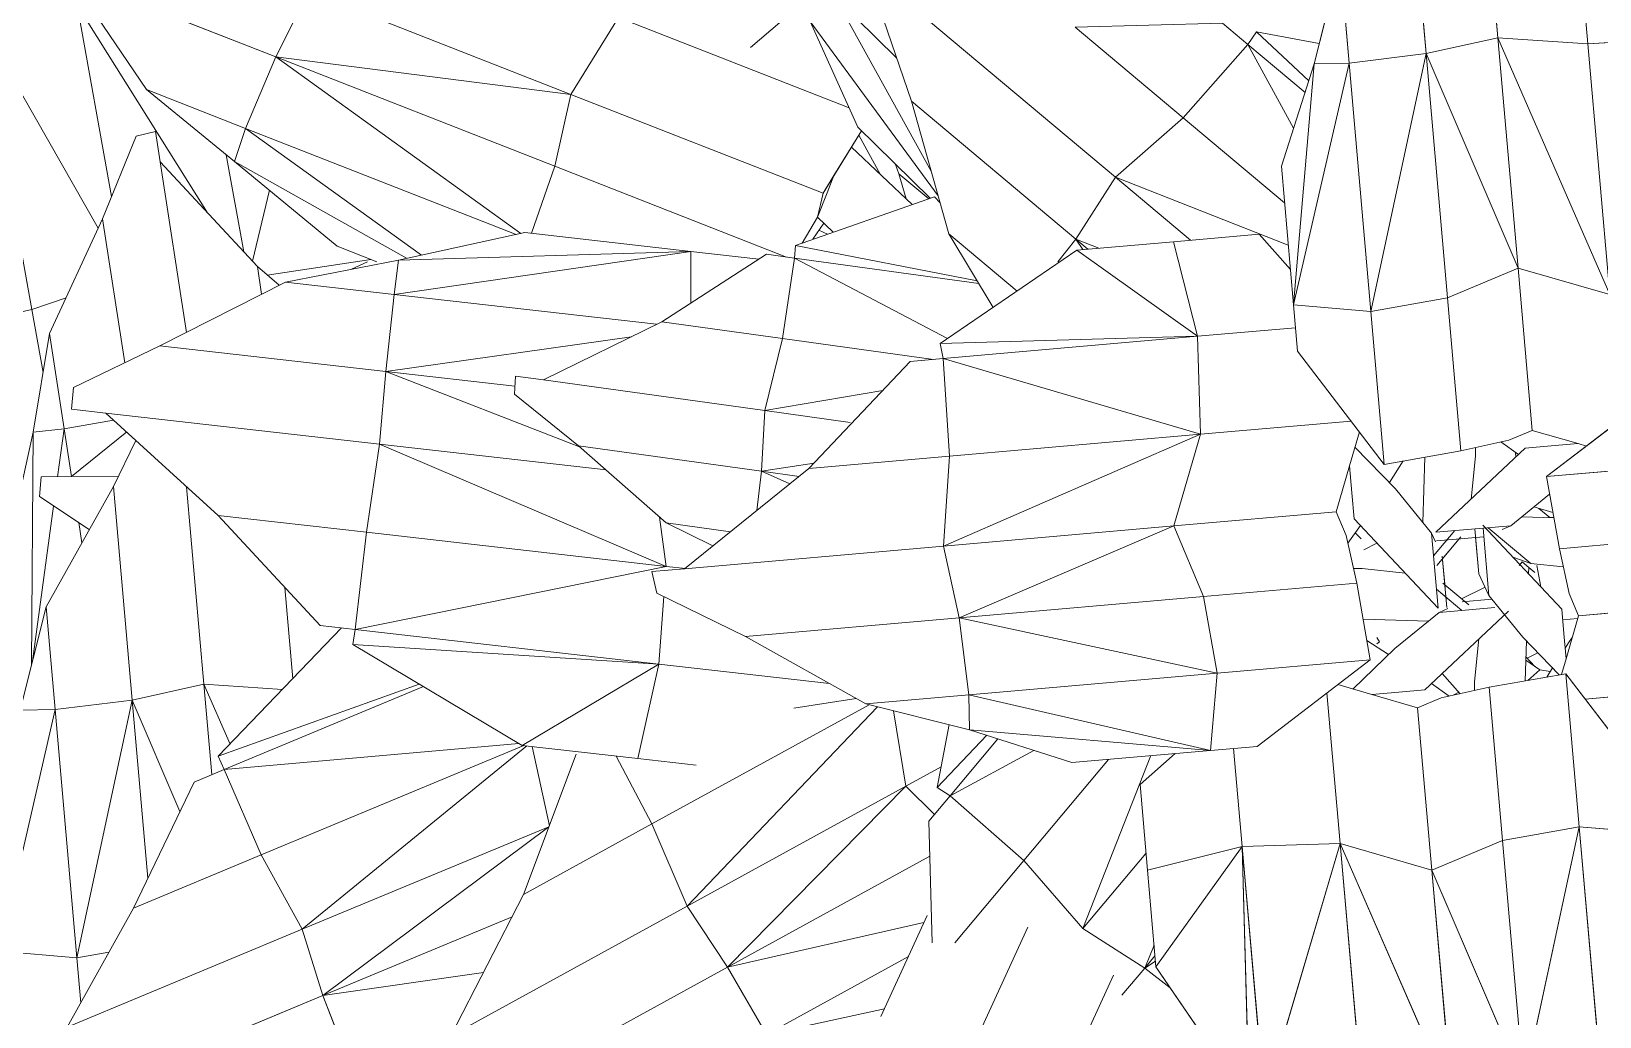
# Model space of a CAD drawing. Header units: inches. Extents: x 1 to 4284, y -575 to 745.
# Drawn here: x 2977.85 to 2992.27, y 327.72 to 336.78 of the extents above; entities that cross this region are included whole.
import ezdxf

# ---------------------------------------------------------------- set-up
doc = ezdxf.new("R2010")
doc.units = ezdxf.units.IN
doc.header["$MEASUREMENT"] = 0
doc.layers.add('Plant-hosta', color=7, linetype='Continuous', lineweight=9)

# ---------------------------------------------------------------- blocks, each defined once
blk = doc.blocks.new('Untitled_dwg-V13-New Construction - Tel_Data_Elec Plan')
at = {"layer": 'Plant-hosta'}
for p, q in [((0.488, 0.178), (0.535, 0.288)), ((0.535, 0.288), (0.488, 0.178)), ((0.921, -0.026), (1.055, 0.01)), ((0.921, -0.026), (1.055, 0.01)), ((0.836, -0.382), (0.87, -0.578)), ((0.87, -0.578), (0.836, -0.382)), ((1.174, -0.986), (1.027, -1.093)), ((1.027, -1.093), (1.174, -0.986)), ((1.167, -0.942), (1.119, -0.955)), ((-0.565, -1.361), (-0.597, -1.431)), ((-0.597, -1.431), (-0.565, -1.361)), ((1.04, -1.624), (1.028, -1.581)), ((1.028, -1.581), (1.04, -1.624)), ((-3.408, -5.968), (-3.426, -5.728)), ((-3.229, -5.658), (-3.408, -5.968)), ((-3.569, -6.017), (-3.633, -6.427)), ((-3.633, -6.427), (-3.569, -6.017)), ((-3.407, -6.059), (-3.408, -5.968)), ((-3.407, -6.059), (-3.408, -5.968))]:
    blk.add_line(p, q, dxfattribs=at)
at = {"layer": 'Plant-hosta', "flags": 128}
blk.add_lwpolyline([(-3.229, -5.658), (-3.408, -5.968), (-3.426, -5.728)], dxfattribs=at)
blk = doc.blocks.new('Untitled_dwg-V37-New Construction - Tel_Data_Elec Plan')
at = {"layer": 'Plant-hosta'}
for p, q in [((0.077, 2.4), (-0.516, 4.614)), ((-2.04, 1.794), (-1.881, 4.364)), ((-1.331, 2.312), (-1.881, 4.364)), ((-1.331, 2.312), (-1.212, 4.454)), ((-1.212, 4.454), (-0.629, 2.277)), ((-1.212, 4.454), (0.077, 2.4)), ((-2.04, 1.794), (-2.639, 4.029)), ((-4.019, 2.281), (-3.643, 3.755)), ((-2.896, 1.511), (-3.643, 3.755)), ((-2.04, 1.794), (-3.503, 3.776)), ((-2.896, 1.511), (-3.503, 3.776)), ((-5.22, 3.04), (-4.412, 2.219)), ((-5.22, 3.04), (-4.412, 2.219)), ((0.077, 2.4), (0.724, 2.7)), ((-4.119, 2.256), (-3.961, 2.508)), ((-5, 1.534), (-5.827, 2.373)), ((-5, 1.534), (-5.827, 2.373)), ((-4.402, 2.419), (-4.119, 2.256)), ((-4.119, 2.256), (-4.402, 2.419)), ((-2.04, 1.794), (-1.331, 2.312)), ((-1.331, 2.312), (-0.944, 0.865)), ((-1.331, 2.312), (-0.629, 2.277)), ((-0.629, 2.277), (0.077, 2.4)), ((-0.629, 2.277), (0.077, 2.4)), ((0.443, 1.036), (0.077, 2.4)), ((-4.529, 1.719), (-4.119, 2.256)), ((-4.529, 1.719), (-4.119, 2.256)), ((-3.967, 2.086), (-4.119, 2.256)), ((-4.119, 2.256), (-4.005, 2.23)), ((-4.119, 2.256), (-3.993, 2.183)), ((-3.788, 1.42), (-4.019, 2.281)), ((-2.896, 1.511), (-4.019, 2.281)), ((-0.629, 2.277), (-0.263, 0.912)), ((0.443, 1.036), (0.835, 2.286)), ((-6.495, 1.79), (-7.596, 1.64)), ((-5.833, 1.117), (-6.551, 1.846)), ((-6.551, 1.846), (-5.833, 1.117)), ((-2.04, 1.794), (-2.896, 1.511)), ((-2.04, 1.794), (-1.68, 0.451)), ((-2.04, 1.794), (-1.68, 0.451)), ((-7.721, 0.937), (-7.596, 1.64)), ((-6.124, 1.413), (-7.596, 1.64)), ((-6.124, 1.413), (-7.596, 1.64)), ((-4.529, 1.719), (-4.827, 0.947)), ((-3.398, 0.44), (-4.529, 1.719)), ((-3.748, 1.269), (-4.529, 1.719)), ((1.609, 1.606), (0.531, 1.317)), ((-2.896, 1.511), (-3.788, 1.42)), ((-2.662, 0.638), (-2.896, 1.511)), ((-2.662, 0.638), (-2.896, 1.511)), ((-5.523, 0.309), (-5.877, 1.371)), ((-5.877, 1.371), (-5.523, 0.309)), ((-4.827, 0.947), (-5.681, 1.44)), ((-3.583, 0.655), (-3.788, 1.42)), ((-9.742, 1.249), (-7.721, 0.937)), ((-7.721, 0.937), (-9.742, 1.249)), ((-7.721, 0.937), (-5.884, 1.169)), ((0.443, 1.036), (-0.263, 0.912)), ((0.186, 0.585), (0.383, 1.025)), ((0.492, 0.908), (0.404, 1.029)), ((0.404, 1.029), (0.492, 0.908)), ((-7.877, 0.284), (-7.721, 0.937)), ((-5.61, -0.066), (-7.721, 0.937)), ((-7.721, 0.937), (-5.624, 0.614)), ((-5.61, -0.066), (-7.721, 0.937)), ((-4.827, 0.947), (-5.259, 0.157)), ((-3.775, 0.339), (-4.827, 0.947)), ((-0.263, 0.912), (-0.709, 0.853)), ((-0.626, 0.646), (-0.533, 0.877)), ((-0.626, 0.646), (-0.533, 0.877)), ((-0.371, 0.818), (-0.4, 0.894)), ((0.206, 0.63), (0.07, 0.971)), ((0.07, 0.971), (0.206, 0.63)), ((0.23, 0.92), (0.095, 0.975)), ((0.14, 0.794), (0.23, 0.92)), ((0.23, 0.92), (0.314, 0.969)), ((0.314, 0.969), (0.23, 0.92)), ((0.347, 0.944), (0.267, 1.005)), ((0.267, 1.005), (0.347, 0.944)), ((0.492, 0.908), (0.735, 0.575)), ((0.735, 0.575), (0.492, 0.908)), ((2.095, 0.94), (0.735, 0.575)), ((-1.298, 0.606), (-0.944, 0.865)), ((-0.826, 0.732), (-1.058, 0.67)), ((-0.944, 0.865), (-0.709, 0.853)), ((0.145, 0.315), (-0.826, 0.732)), ((-0.749, 0.699), (-0.634, 0.863)), ((-0.634, 0.863), (-0.749, 0.699)), ((-0.198, 0.463), (-0.371, 0.818)), ((0.564, 0.778), (0.518, 0.813)), ((0.518, 0.813), (0.564, 0.778)), ((0.612, 0.744), (0.564, 0.778)), ((0.612, 0.744), (0.564, 0.778)), ((-11.303, -0.089), (-11.289, 0.589)), ((-10.325, 0.661), (-9.252, -0.332)), ((-7.877, 0.284), (-10.325, 0.661)), ((-9.252, -0.332), (-10.325, 0.661)), ((-2.866, 0.583), (-4.884, -0.355)), ((-2.866, 0.583), (-4.78, -0.657)), ((-4.78, -0.657), (-2.866, 0.583)), ((-2.866, 0.583), (-4.104, 0.251)), ((-4.104, 0.251), (-2.866, 0.583)), ((-3.181, 0.498), (-3.583, 0.655)), ((-2.866, 0.583), (-2.452, 0.694)), ((-2.566, -0.064), (-2.866, 0.583)), ((-1.202, 0.301), (-2.452, 0.694)), ((-1.298, 0.606), (-1.561, 0.414)), ((-1.561, 0.414), (-1.298, 0.606)), ((0.025, 0.118), (0.186, 0.585)), ((0.611, 0.465), (0.552, 0.683)), ((-0.954, 0.28), (-1.444, 0.5)), ((0.193, -0.509), (0.611, 0.465)), ((0.735, 0.575), (0.724, 0.355)), ((-5.523, 0.309), (-5.259, 0.157)), ((-2.566, -0.064), (-1.202, 0.301)), ((-1.078, -0.405), (-1.202, 0.301)), ((-1.028, 0.313), (-1.171, 0.125)), ((-1.028, 0.313), (-1.171, 0.125)), ((0.78, -0.064), (0.724, 0.355)), ((-11.303, -0.089), (-9.844, 0.216)), ((-7.877, 0.284), (-7.922, -0.538)), ((-7.922, -0.538), (-7.877, 0.284)), ((-5.606, -0.842), (-7.877, 0.284)), ((-5.61, -0.066), (-7.877, 0.284)), ((-5.61, -0.066), (-5.453, 0.269)), ((-5.453, 0.269), (-5.61, -0.066)), ((-5.259, 0.157), (-5.343, 0.043)), ((-5.259, 0.157), (-5.343, 0.043)), ((-4.666, -0.186), (-5.259, 0.157)), ((-4.393, 0.026), (-5.259, 0.157)), ((-4.393, 0.026), (-5.259, 0.157)), ((-4.666, -0.186), (-5.259, 0.157)), ((-4.884, -0.355), (-4.104, 0.251)), ((-0.579, 0.151), (-1.137, -0.072)), ((-1.137, -0.072), (-0.579, 0.151)), ((-1.066, 0.175), (-1.095, 0.184)), ((-1.095, 0.184), (-1.066, 0.175)), ((-1.075, 0.128), (-1.066, 0.175)), ((-1.066, 0.175), (-1.075, 0.128)), ((-0.457, 0.109), (-0.954, 0.28)), ((0.037, 0.241), (-0.457, 0.109)), ((-0.255, 0.163), (-0.408, -0.102)), ((-0.255, 0.163), (-0.408, -0.102)), ((0.039, 0.159), (-0.226, 0.088)), ((0.039, 0.159), (-0.226, 0.088)), ((0.78, -0.064), (2.063, 0.279)), ((0.78, -0.064), (2.063, 0.279)), ((-5.043, -0.462), (-5.343, 0.043)), ((-4.752, -0.253), (-5.343, 0.043)), ((-0.454, 0.068), (-0.898, -0.968)), ((-0.371, 0.101), (-0.457, 0.109)), ((-0.454, 0.068), (-0.275, -0.599)), ((-0.254, -0.368), (-0.377, 0.089)), ((-0.179, 0.135), (-0.335, -0.134)), ((-0.203, 0.094), (-0.322, -0.113)), ((0.005, -0.099), (0.025, 0.118)), ((0.186, -0.482), (0.025, 0.118)), ((0.417, -0.068), (0.457, 0.001)), ((0.417, -0.068), (0.457, 0.001)), ((0.457, 0.001), (0.435, 0.056)), ((0.435, 0.056), (0.457, 0.001)), ((0.457, 0.001), (0.493, 0.064)), ((0.493, 0.064), (0.457, 0.001)), ((0.488, -0.025), (0.757, 0.106)), ((0.757, 0.106), (0.488, -0.025)), ((-13.234, -0.001), (-11.303, -0.089)), ((-8.822, -0.836), (-11.303, -0.089)), ((-11.274, -0.727), (-11.303, -0.089)), ((-11.303, -0.089), (-9.423, -0.174)), ((-5.481, -0.757), (-5.61, -0.066)), ((-5.61, -0.066), (-5.245, -0.122)), ((-5.245, -0.122), (-5.61, -0.066)), ((-2.566, -0.064), (-4.78, -0.657)), ((-2.566, -0.064), (-4.78, -0.657)), ((-4.62, -1.353), (-2.566, -0.064)), ((-2.566, -0.064), (-4.62, -1.353)), ((-2.566, -0.064), (-2.443, -0.77)), ((-0.329, -0.087), (-0.254, -0.368)), ((0.005, -0.099), (0.113, -0.502)), ((0.093, -0.426), (0.005, -0.099)), ((0.488, -0.025), (0.231, -0.47)), ((0.352, -0.139), (0.488, -0.025)), ((0.417, -0.068), (0.38, -0.047)), ((0.417, -0.068), (0.38, -0.047)), ((0.78, -0.064), (0.896, -0.728)), ((-8.357, -1.381), (-9.252, -0.332)), ((-7.922, -0.538), (-9.252, -0.332)), ((-4.884, -0.355), (-5.697, -0.903)), ((-4.78, -0.657), (-4.884, -0.355)), ((-1.078, -0.405), (-2.443, -0.77)), ((-1.078, -0.405), (-2.443, -0.77)), ((-1.078, -0.405), (-1.019, -0.85)), ((-0.629, -0.339), (-0.985, -0.513)), ((-0.329, -0.305), (-0.032, -0.476)), ((-0.329, -0.397), (-0.064, -0.55)), ((-0.329, -0.397), (-0.064, -0.55)), ((-0.26, -0.344), (-0.053, -0.464)), ((-0.255, -0.518), (0.165, -0.405)), ((-0.234, -0.595), (0.432, -0.416)), ((-0.079, -0.471), (0.093, -0.425)), ((0.347, -0.409), (0.432, -0.416)), ((0.432, -0.416), (0.868, -0.566)), ((0.868, -0.566), (0.432, -0.416)), ((0.555, -0.458), (0.83, -0.349)), ((0.83, -0.349), (0.555, -0.458)), ((0.795, -0.364), (0.729, -0.478)), ((0.795, -0.364), (0.729, -0.478)), ((2.179, -0.384), (0.896, -0.728)), ((-7.922, -0.538), (-8.019, -1.237)), ((-8.019, -1.237), (-7.922, -0.538)), ((-5.67, -0.885), (-7.922, -0.538)), ((-5.67, -0.885), (-7.922, -0.538)), ((-0.985, -0.513), (-1.06, -0.541)), ((-0.267, -0.513), (-0.275, -0.599)), ((-13.613, -0.621), (-12.665, -1.442)), ((-11.274, -0.727), (-13.613, -0.621)), ((-4.78, -0.657), (-5.697, -0.903)), ((-4.62, -1.353), (-4.78, -0.657)), ((-4.62, -1.353), (-4.78, -0.657)), ((-0.275, -0.599), (-0.446, -1.095)), ((-0.317, -0.721), (-0.094, -1.278)), ((-0.094, -1.278), (-0.317, -0.721)), ((-0.234, -0.595), (0.802, -1.04)), ((-11.274, -0.727), (-11.394, -1.5)), ((-8.756, -1.605), (-11.274, -0.727)), ((-8.82, -0.838), (-11.274, -0.727)), ((-8.714, -1.583), (-8.814, -0.845)), ((-8.814, -0.845), (-8.714, -1.583)), ((-4.62, -1.353), (-2.443, -0.77)), ((-4.62, -1.353), (-2.443, -0.77)), ((-2.478, -1.473), (-2.443, -0.77)), ((-2.443, -0.77), (-2.478, -1.473)), ((-1.031, -1.085), (-1.019, -0.85)), ((-1.029, -0.776), (-0.865, -0.891)), ((-0.865, -0.891), (-1.029, -0.776)), ((0.173, -0.77), (0.347, -1.126)), ((0.896, -0.728), (2.071, -1.097)), ((-7.356, -0.906), (-7.838, -1.147)), ((-7.838, -1.147), (-7.356, -0.906)), ((-6.525, -1.864), (-5.697, -0.903)), ((-6.525, -1.864), (-5.697, -0.903)), ((-5.763, -0.98), (-6.333, -1.092)), ((-6.333, -1.092), (-5.763, -0.98)), ((-0.836, -1.2), (-0.898, -0.968)), ((0.725, -1.007), (0.61, -1.171)), ((0.725, -1.007), (0.61, -1.171)), ((0.802, -1.04), (1.033, -0.978)), ((1.273, -0.913), (0.919, -1.172)), ((0.919, -1.172), (1.273, -0.913)), ((1.273, -0.913), (1.338, -0.866)), ((1.338, -0.866), (1.273, -0.913)), ((-7.838, -1.147), (-8.797, -1.625)), ((-7.359, -1.898), (-7.838, -1.147)), ((-7.359, -1.898), (-7.838, -1.147)), ((-2.478, -1.473), (-1.031, -1.085)), ((-0.772, -1.439), (-1.031, -1.085)), ((-1.031, -1.085), (-0.772, -1.439)), ((-0.446, -1.095), (-0.666, -1.585)), ((0.347, -1.126), (0.375, -1.202)), ((-5.948, -1.194), (-7.359, -1.898)), ((-5.948, -1.194), (-7.359, -1.898)), ((-0.772, -1.439), (-0.836, -1.2)), ((-0.479, -1.169), (-0.292, -1.313)), ((-0.479, -1.169), (-0.292, -1.313)), ((-0.467, -1.343), (0.238, -1.22)), ((0.238, -1.22), (0.684, -1.161)), ((0.604, -2.584), (0.238, -1.22)), ((0.919, -1.172), (0.684, -1.161)), ((1.307, -2.619), (0.919, -1.172)), ((-6.525, -1.864), (-4.62, -1.353)), ((-2.478, -1.473), (-4.62, -1.353)), ((-4.53, -2.023), (-4.62, -1.353)), ((-4.53, -2.023), (-4.62, -1.353)), ((-2.478, -1.473), (-4.62, -1.353)), ((-0.467, -1.343), (-0.86, -2.593)), ((-0.772, -1.439), (-0.58, -1.702)), ((-0.58, -1.702), (-0.772, -1.439)), ((-0.467, -1.343), (-0.102, -2.708)), ((-11.745, -2.34), (-12.665, -1.442)), ((-11.394, -1.5), (-12.665, -1.442)), ((-11.394, -1.5), (-11.447, -2.353)), ((-8.783, -1.618), (-11.394, -1.5)), ((-8.783, -1.618), (-11.394, -1.5)), ((-2.478, -1.473), (-4.53, -2.023)), ((-1.96, -2.181), (-2.478, -1.473)), ((-2.478, -1.473), (-1.96, -2.181)), ((-8.818, -1.651), (-11.447, -2.353)), ((-11.447, -2.353), (-8.818, -1.651)), ((-8.797, -1.625), (-9.942, -3.028)), ((-7.359, -1.898), (-8.797, -1.625)), ((-6.525, -1.864), (-7.154, -2.518)), ((-1.96, -2.181), (-0.617, -1.821)), ((-1.96, -2.181), (-0.617, -1.821)), ((-7.359, -1.898), (-9.942, -3.028)), ((-7.359, -1.898), (-9.874, -3.152)), ((-7.103, -2.465), (-7.359, -1.898)), ((-7.359, -1.898), (-7.103, -2.465)), ((-4.53, -2.023), (-6.837, -2.641)), ((-1.96, -2.181), (-4.53, -2.023)), ((-4.53, -2.023), (-4.195, -2.78)), ((-4.53, -2.023), (-4.195, -2.78)), ((2.015, -2.102), (1.307, -2.619)), ((2.015, -2.102), (1.857, -4.672)), ((2.015, -2.102), (2.614, -4.337)), ((-1.96, -2.181), (-4.195, -2.78)), ((-1.96, -2.181), (-3.942, -3.644)), ((-1.96, -2.181), (-3.942, -3.644)), ((-1.96, -2.181), (-1.677, -3.037)), ((-11.745, -2.34), (-11.447, -2.353)), ((-11.745, -2.34), (-11.447, -2.353)), ((-11.447, -2.353), (-11.454, -2.487)), ((-11.447, -2.353), (-11.454, -2.487)), ((-9.464, -2.443), (-11.447, -2.353)), ((-9.464, -2.443), (-11.447, -2.353)), ((-9.494, -2.479), (-11.454, -2.487)), ((-9.986, -3.208), (-11.454, -2.487)), ((-7.128, -2.719), (-7.154, -2.518)), ((-0.86, -2.593), (-0.749, -3.008)), ((0.604, -2.584), (-0.102, -2.708)), ((-0.102, -2.708), (0.604, -2.584)), ((1.307, -2.619), (0.604, -2.584)), ((1.187, -4.761), (0.604, -2.584)), ((1.187, -4.761), (0.604, -2.584)), ((0.604, -2.584), (1.307, -2.619)), ((-6.988, -2.719), (-9.874, -3.152)), ((-6.988, -2.719), (-9.469, -3.955)), ((-6.988, -2.719), (-9.081, -4.677)), ((-7.128, -2.719), (-6.837, -2.641)), ((-6.988, -2.719), (-6.826, -2.638)), ((-6.988, -2.719), (-6.826, -2.638)), ((-6.988, -2.719), (-6.891, -3.164)), ((-6.837, -2.641), (-5.449, -3.116)), ((-5.449, -3.116), (-6.837, -2.641)), ((-0.102, -2.708), (-0.749, -3.008)), ((1.187, -4.761), (-0.102, -2.708)), ((-0.102, -2.708), (0.491, -4.921)), ((-0.102, -2.708), (1.187, -4.761)), ((1.307, -2.619), (1.187, -4.761)), ((1.307, -2.619), (1.857, -4.672)), ((-6.521, -2.749), (-6.853, -3.095)), ((-6.326, -2.816), (-6.853, -3.095)), ((-4.195, -2.78), (-5.449, -3.116)), ((-4.195, -2.78), (-3.942, -3.644)), ((-0.804, -2.803), (-1.677, -3.037)), ((-0.804, -2.803), (-1.677, -3.037)), ((-5.866, -3.243), (-6.029, -2.918)), ((-5.866, -3.243), (-6.029, -2.918)), ((-0.749, -3.008), (-0.417, -4.245)), ((-0.749, -3.008), (0.491, -4.921)), ((-0.749, -3.008), (0.189, -5.025)), ((-10.163, -3.296), (-9.874, -3.152)), ((-10.163, -3.296), (-9.874, -3.152)), ((-9.874, -3.152), (-9.942, -3.028)), ((-9.874, -3.152), (-9.942, -3.028)), ((-9.469, -3.955), (-9.874, -3.152)), ((-7.366, -4.037), (-6.853, -3.095)), ((-7.366, -4.037), (-6.853, -3.095)), ((-5.866, -3.243), (-5.66, -3.044)), ((-5.66, -3.044), (-5.866, -3.243)), ((-5.866, -3.243), (-5.557, -3.079)), ((-5.866, -3.243), (-5.557, -3.079)), ((-5.387, -3.147), (-5.866, -3.243)), ((-5.387, -3.147), (-5.866, -3.243)), ((-4.236, -3.723), (-5.449, -3.116)), ((-5.449, -3.116), (-4.236, -3.723)), ((-1.677, -3.037), (-3.942, -3.644)), ((-1.677, -3.037), (-3.921, -3.784)), ((-1.677, -3.037), (-2.447, -4.16)), ((-1.677, -3.037), (-1.586, -3.93)), ((-10.163, -3.296), (-10.699, -4.569)), ((-7.366, -4.037), (-5.866, -3.243)), ((-5.647, -3.755), (-5.866, -3.243)), ((-4.948, -3.385), (-5.647, -3.755)), ((-0.664, -3.323), (-0.822, -3.725)), ((-4.565, -3.558), (-5.647, -3.755)), ((-0.606, -3.539), (-1.885, -4.67)), ((-7.205, -3.741), (-9.081, -4.677)), ((-9.081, -4.677), (-7.205, -3.741)), ((-4.029, -3.667), (-5.269, -4.324)), ((-4.029, -3.667), (-5.269, -4.324)), ((-4.236, -3.723), (-3.942, -3.644)), ((-3.942, -3.644), (-3.921, -3.784)), ((-3.942, -3.644), (-3.921, -3.784)), ((-0.822, -3.725), (-1.586, -3.93)), ((-5.647, -3.755), (-7.463, -4.717)), ((-5.647, -3.755), (-5.269, -4.324)), ((-5.269, -4.324), (-5.647, -3.755)), ((-3.844, -3.804), (-4.91, -4.979)), ((-4.91, -4.979), (-3.844, -3.804)), ((-2.447, -4.16), (-3.921, -3.784)), ((-1.435, -3.889), (-1.885, -4.67)), ((-9.469, -3.955), (-10.699, -4.569)), ((-9.081, -4.677), (-9.469, -3.955)), ((-9.469, -3.955), (-9.081, -4.677)), ((-7.361, -4.026), (-8.798, -5.284)), ((-7.361, -4.026), (-8.798, -5.284)), ((-3.351, -3.929), (-3.502, -4.703)), ((-3.093, -3.995), (-3.502, -4.703)), ((-1.586, -3.93), (-2.447, -4.16)), ((-0.505, -3.916), (-1.113, -4.969)), ((-7.366, -4.037), (-7.758, -4.684)), ((-3.4, -4.18), (-4.91, -4.979)), ((-3.4, -4.18), (-4.91, -4.979)), ((-2.422, -4.26), (-2.648, -4.119)), ((-2.252, -4.108), (-2.422, -4.26)), ((-2.422, -4.26), (-2.349, -4.134)), ((-2.422, -4.26), (-2.396, -4.147)), ((3.478, -4.083), (2.614, -4.337)), ((-5.269, -4.324), (-6.256, -4.847)), ((-5.269, -4.324), (-4.91, -4.979)), ((-3.406, -4.208), (-4.864, -5.087)), ((-2.422, -4.26), (-3.408, -5.968)), ((-1.885, -4.67), (-2.422, -4.26)), ((0.189, -5.025), (-0.417, -4.245)), ((0.189, -5.025), (-0.417, -4.245)), ((1.857, -4.672), (2.614, -4.337)), ((2.95, -5.591), (2.614, -4.337)), ((2.614, -4.337), (2.95, -5.591)), ((-11.345, -5.805), (-10.699, -4.569)), ((-10.699, -4.569), (-11.345, -5.805)), ((-0.193, -4.534), (-0.323, -5.4)), ((-0.323, -5.4), (-0.193, -4.534)), ((-9.081, -4.677), (-11.345, -5.805)), ((-9.081, -4.677), (-8.798, -5.284)), ((-8.798, -5.284), (-7.729, -4.751)), ((-8.798, -5.284), (-7.729, -4.751)), ((-7.692, -4.838), (-7.758, -4.684)), ((-7.692, -4.838), (-7.463, -4.717)), ((-7.463, -4.717), (-6.256, -4.847)), ((-6.256, -4.847), (-7.463, -4.717)), ((-3.408, -5.968), (-3.502, -4.703)), ((-1.885, -4.67), (-3.08, -6.738)), ((-1.885, -4.67), (-1.113, -4.969)), ((1.857, -4.672), (1.187, -4.761)), ((1.857, -4.672), (1.187, -4.761)), ((1.857, -4.672), (2.475, -6.979)), ((-11.855, -4.852), (-12.183, -5.292)), ((-8.798, -5.284), (-6.566, -4.813)), ((-6.566, -4.813), (-8.798, -5.284)), ((-6.31, -4.841), (-8.484, -5.924)), ((-8.484, -5.924), (-6.31, -4.841)), ((-5.141, -5.102), (-6.256, -4.847)), ((0.019, -4.807), (-0.323, -5.4)), ((0.019, -4.807), (-0.323, -5.4)), ((0.087, -4.894), (-0.209, -5.484)), ((1.187, -4.761), (0.491, -4.921)), ((1.187, -4.761), (0.491, -4.921)), ((1.698, -6.666), (1.187, -4.761)), ((-6.693, -6.528), (-4.976, -5.014)), ((-4.976, -5.014), (-6.693, -6.528)), ((-5.949, -4.917), (-5.786, -5.364)), ((-5.786, -5.364), (-5.949, -4.917)), ((-5.141, -5.102), (-4.91, -4.979)), ((-4.91, -4.979), (-4.864, -5.087)), ((-4.91, -4.979), (-4.864, -5.087)), ((-3.48, -5), (-3.51, -5.069)), ((-3.51, -5.069), (-3.48, -5)), ((-1.113, -4.969), (-1.762, -6.093)), ((-1.113, -4.969), (-0.323, -5.4)), ((0.491, -4.921), (0.189, -5.025)), ((0.737, -5.838), (0.189, -5.025)), ((0.737, -5.838), (0.491, -4.921)), ((-5.786, -5.364), (-5.222, -5.083)), ((-5.222, -5.083), (-5.786, -5.364)), ((-3.51, -5.069), (-4.864, -5.087)), ((-4.583, -5.262), (-4.798, -5.086)), ((-4.497, -5.082), (-4.583, -5.262)), ((-4.583, -5.262), (-4.497, -5.082)), ((-4.069, -5.76), (-3.728, -5.072)), ((-4.069, -5.76), (-3.728, -5.072)), ((-3.475, -5.065), (-4.033, -6.975)), ((-3.552, -5.07), (-3.952, -5.911)), ((-3.952, -5.911), (-3.552, -5.07)), ((0.296, -5.185), (-0.209, -5.484)), ((-12.107, -5.457), (-12.183, -5.292)), ((-11.436, -5.221), (-11.843, -5.364)), ((-10.668, -6.216), (-8.798, -5.284)), ((-8.798, -5.284), (-8.484, -5.924)), ((-8.798, -5.284), (-8.484, -5.924)), ((-4.424, -5.442), (-4.583, -5.262)), ((-4.583, -5.262), (-4.46, -5.452)), ((-3.458, -5.302), (-3.738, -7.099)), ((-3.738, -7.099), (-3.458, -5.302)), ((-12.107, -5.457), (-11.843, -5.364)), ((-11.843, -5.364), (-11.225, -5.576)), ((-11.225, -5.576), (-11.843, -5.364)), ((-5.786, -5.364), (-8.484, -5.924)), ((-8.484, -5.924), (-5.786, -5.364)), ((-5.786, -5.364), (-8.338, -6.208)), ((-5.786, -5.364), (-7.158, -6.049)), ((-6.327, -7.097), (-4.46, -5.452)), ((-4.312, -5.569), (-4.46, -5.452)), ((-3.932, -5.869), (-4.46, -5.452)), ((-4.46, -5.452), (-4.312, -5.569)), ((-4.424, -5.442), (-4.312, -5.569)), ((-0.475, -5.664), (-0.323, -5.4)), ((-0.323, -5.4), (-0.209, -5.484)), ((-0.323, -5.4), (-0.209, -5.484)), ((-4.312, -5.569), (-3.932, -5.869)), ((-3.932, -5.869), (-4.312, -5.569)), ((-11.345, -5.805), (-11.63, -5.947)), ((-11.545, -6.129), (-11.63, -5.947)), ((-8.484, -5.924), (-9.384, -6.373)), ((-8.338, -6.208), (-8.484, -5.924)), ((-8.338, -6.208), (-7.158, -6.049)), ((-8.338, -6.208), (-7.158, -6.049)), ((-6.693, -6.528), (-7.103, -6.021)), ((-6.693, -6.528), (-7.103, -6.021)), ((-4.033, -6.975), (-3.952, -5.911)), ((-3.391, -6.876), (-3.408, -5.968)), ((-11.545, -6.129), (-10.668, -6.216)), ((-7.241, -6.06), (-9.244, -7.825)), ((-7.241, -6.06), (-9.244, -7.825)), ((-8.124, -6.179), (-9.244, -7.825)), ((-9.244, -7.825), (-8.124, -6.179)), ((-8.758, -8.349), (-7.198, -6.054)), ((-7.198, -6.054), (-8.758, -8.349)), ((-3.967, -6.108), (-5.673, -7.612)), ((-10.668, -6.216), (-9.384, -6.373)), ((-10.668, -6.216), (-9.384, -6.373)), ((-8.262, -6.198), (-9.443, -7.576)), ((-8.338, -6.208), (-9.384, -6.373)), ((-8.53, -6.259), (-8.824, -6.519)), ((-8.824, -6.519), (-8.53, -6.259)), ((-8.61, -6.288), (-8.772, -6.277)), ((-8.61, -6.288), (-8.772, -6.277)), ((-3.4, -6.388), (-3.738, -7.099)), ((-3.4, -6.388), (-3.738, -7.099)), ((-9.443, -7.576), (-8.824, -6.519)), ((-9.443, -7.576), (-8.824, -6.519)), ((-8.758, -8.349), (-6.693, -6.528)), ((-6.327, -7.097), (-6.693, -6.528)), ((-4.066, -7.147), (-4.629, -6.938)), ((-4.629, -6.938), (-4.066, -7.147)), ((-6.327, -7.097), (-8.758, -8.349)), ((-6.327, -7.097), (-8.758, -8.349)), ((-6.327, -7.097), (-8.27, -8.811)), ((-6.327, -7.097), (-8.27, -8.811)), ((-5.673, -7.612), (-6.327, -7.097)), ((-9.443, -7.576), (-9.978, -8.473)), ((-9.244, -7.825), (-9.443, -7.576)), ((-9.244, -7.825), (-9.978, -8.473)), ((-8.758, -8.349), (-9.244, -7.825)), ((-8.758, -8.349), (-9.244, -7.825)), ((-10.285, -9.695), (-8.758, -8.349)), ((-8.27, -8.811), (-8.758, -8.349)), ((-10.285, -9.695), (-9.978, -8.473)), ((-10.285, -9.695), (-9.978, -8.473))]:
    blk.add_line(p, q, dxfattribs=at)
at = {"layer": 'Plant-hosta', "flags": 128}
for points in [[(0.443, 1.036), (0.835, 2.286), (0.724, 2.7), (0.077, 2.4), (-0.516, 4.614)], [(-2.639, 4.029), (-2.04, 1.794), (-1.881, 4.364), (-1.331, 2.312), (-2.04, 1.794), (-3.503, 3.776)], [(0.077, 2.4), (-1.212, 4.454), (-0.629, 2.277), (-1.331, 2.312), (-1.212, 4.454)], [(-4.019, 2.281), (-3.643, 3.755), (-2.896, 1.511), (-3.503, 3.776)], [(-3.967, 2.086), (-4.119, 2.256), (-3.961, 2.508)], [(-1.331, 2.312), (-0.944, 0.865), (-0.709, 0.853), (-0.263, 0.912), (-0.629, 2.277)], [(0.077, 2.4), (0.443, 1.036), (-0.263, 0.912)], [(1.342, 2.41), (1.609, 1.606), (0.531, 1.317)], [(-4.005, 2.23), (-4.119, 2.256), (-3.993, 2.183)], [(-3.788, 1.42), (-4.019, 2.281), (-2.896, 1.511), (-2.04, 1.794)], [(-7.721, 0.937), (-7.596, 1.64), (-6.495, 1.79)], [(-4.529, 1.719), (-4.827, 0.947), (-3.775, 0.339)], [(-3.398, 0.44), (-4.529, 1.719), (-3.748, 1.269)], [(-2.896, 1.511), (-3.788, 1.42), (-3.583, 0.655), (-3.181, 0.498)], [(-5.523, 0.309), (-5.259, 0.157), (-4.827, 0.947), (-5.681, 1.44)], [(-9.742, 1.249), (-10.586, 0.904), (-10.633, 0.709), (-10.325, 0.661), (-7.877, 0.284)], [(-5.884, 1.169), (-7.721, 0.937), (-5.624, 0.614)], [(0.383, 1.025), (0.186, 0.585), (0.025, 0.118)], [(-5.606, -0.842), (-7.877, 0.284), (-7.721, 0.937)], [(-0.4, 0.894), (-0.371, 0.818), (-0.198, 0.463)], [(0.095, 0.975), (0.23, 0.92), (0.14, 0.794)], [(0.492, 0.908), (0.552, 0.683), (0.611, 0.465), (0.193, -0.509)], [(2.063, 0.279), (2.179, -0.384), (0.896, -0.728), (0.78, -0.064), (0.724, 0.355), (0.735, 0.575), (2.095, 0.94)], [(-8.822, -0.836), (-11.303, -0.089), (-11.289, 0.589), (-10.628, 0.727)], [(-0.944, 0.865), (-1.298, 0.606), (-1.058, 0.67), (-0.826, 0.732), (0.145, 0.315)], [(-2.866, 0.583), (-4.884, -0.355), (-4.78, -0.657), (-5.697, -0.903), (-4.884, -0.355), (-4.104, 0.251)], [(-1.202, 0.301), (-2.452, 0.694), (-2.866, 0.583), (-2.566, -0.064)], [(-1.444, 0.5), (-0.954, 0.28), (-0.457, 0.109)], [(-2.443, -0.77), (-2.566, -0.064), (-1.202, 0.301), (-1.078, -0.405), (-1.019, -0.85), (-1.031, -1.085), (-2.478, -1.473)], [(-9.844, 0.216), (-11.303, -0.089), (-9.423, -0.174)], [(-7.877, 0.284), (-5.61, -0.066), (-5.481, -0.757)], [(0.037, 0.241), (-0.457, 0.109), (-0.371, 0.101)], [(-5.043, -0.462), (-5.343, 0.043), (-4.752, -0.253)], [(-0.772, -1.439), (-0.836, -1.2), (-0.898, -0.968), (-0.454, 0.068), (-0.275, -0.599), (-0.267, -0.513)], [(0.186, -0.482), (0.025, 0.118), (0.005, -0.099)], [(-11.303, -0.089), (-13.234, -0.001), (-13.915, -0.416), (-13.907, -0.607), (-13.613, -0.621)], [(-11.394, -1.5), (-11.274, -0.727), (-11.303, -0.089)], [(0.231, -0.47), (0.488, -0.025), (0.352, -0.139)], [(-7.922, -0.538), (-9.252, -0.332), (-8.357, -1.381)], [(-1.06, -0.541), (-0.985, -0.513), (-0.629, -0.339)], [(1.273, -0.913), (1.033, -0.978), (0.802, -1.04), (-0.234, -0.595), (0.432, -0.416), (0.347, -0.409)], [(0.896, -0.728), (2.071, -1.097), (2.461, -0.992), (2.179, -0.384)], [(-12.665, -1.442), (-13.613, -0.621), (-11.274, -0.727)], [(-0.666, -1.585), (-0.446, -1.095), (-0.275, -0.599)], [(-8.756, -1.605), (-11.274, -0.727), (-8.82, -0.838)], [(0.375, -1.202), (0.347, -1.126), (0.173, -0.77)], [(-7.838, -1.147), (-8.797, -1.625), (-7.359, -1.898)], [(0.238, -1.22), (-0.467, -1.343), (-0.102, -2.708)], [(0.604, -2.584), (0.238, -1.22), (0.684, -1.161), (0.919, -1.172), (1.307, -2.619), (1.187, -4.761)], [(-4.62, -1.353), (-6.525, -1.864), (-7.154, -2.518), (-7.128, -2.719), (-6.837, -2.641), (-4.53, -2.023)], [(-0.467, -1.343), (-0.86, -2.593), (-0.749, -3.008)], [(-11.447, -2.353), (-11.394, -1.5), (-12.665, -1.442), (-11.745, -2.34)], [(-4.195, -2.78), (-1.96, -2.181), (-4.53, -2.023), (-2.478, -1.473)], [(-8.797, -1.625), (-9.942, -3.028), (-7.359, -1.898), (-9.874, -3.152)], [(1.857, -4.672), (2.614, -4.337), (2.015, -2.102), (1.307, -2.619), (1.857, -4.672), (2.015, -2.102), (3.478, -4.083)], [(-1.586, -3.93), (-1.677, -3.037), (-1.96, -2.181)], [(-9.986, -3.208), (-11.454, -2.487), (-9.494, -2.479)], [(-9.874, -3.152), (-6.988, -2.719), (-9.081, -4.677)], [(-6.891, -3.164), (-6.988, -2.719), (-9.469, -3.955)], [(-6.326, -2.816), (-6.853, -3.095), (-6.521, -2.749)], [(-4.236, -3.723), (-3.942, -3.644), (-4.195, -2.78), (-5.449, -3.116)], [(-0.417, -4.245), (-0.749, -3.008), (0.189, -5.025), (0.491, -4.921)], [(-9.874, -3.152), (-9.469, -3.955), (-10.699, -4.569), (-10.163, -3.296)], [(-2.447, -4.16), (-3.921, -3.784), (-1.677, -3.037), (-3.942, -3.644)], [(-1.677, -3.037), (-2.447, -4.16), (-1.586, -3.93)], [(-4.948, -3.385), (-5.647, -3.755), (-7.463, -4.717), (-7.692, -4.838), (-7.758, -4.684), (-7.366, -4.037), (-5.866, -3.243), (-5.647, -3.755), (-4.565, -3.558)], [(-0.664, -3.323), (-0.822, -3.725), (-1.586, -3.93)], [(-0.606, -3.539), (-1.885, -4.67), (-2.422, -4.26)], [(-0.505, -3.916), (-1.113, -4.969), (-1.885, -4.67), (-1.435, -3.889)], [(-3.093, -3.995), (-3.502, -4.703), (-3.351, -3.929)], [(-2.252, -4.108), (-2.422, -4.26), (-2.648, -4.119)], [(-2.396, -4.147), (-2.422, -4.26), (-2.349, -4.134)], [(3.557, -4.378), (3.478, -4.083), (2.614, -4.337)], [(-5.269, -4.324), (-6.256, -4.847), (-5.141, -5.102)], [(-5.141, -5.102), (-4.91, -4.979), (-5.269, -4.324)], [(-3.51, -5.069), (-4.864, -5.087), (-3.406, -4.208)], [(-2.422, -4.26), (-3.408, -5.968), (-3.502, -4.703)], [(-1.885, -4.67), (-3.08, -6.738), (-3.23, -6.999), (-3.391, -6.876), (-3.408, -5.968)], [(1.187, -4.761), (1.698, -6.666), (2.352, -7.296), (2.553, -7.269), (2.475, -6.979), (1.857, -4.672)], [(-11.855, -4.852), (-12.183, -5.292), (-12.107, -5.457), (-11.843, -5.364), (-11.436, -5.221)], [(0.296, -5.185), (-0.209, -5.484), (0.087, -4.894)], [(0.491, -4.921), (0.737, -5.838), (0.189, -5.025)], [(-6.327, -7.097), (-4.46, -5.452), (-4.583, -5.262), (-4.798, -5.086)], [(-3.475, -5.065), (-4.033, -6.975), (-3.738, -7.099), (-4.161, -7.988), (-4.033, -6.975), (-3.952, -5.911)], [(-4.312, -5.569), (-4.424, -5.442), (-4.583, -5.262)], [(-7.158, -6.049), (-5.786, -5.364), (-8.338, -6.208), (-8.484, -5.924)], [(-8.484, -5.924), (-9.384, -6.373), (-8.338, -6.208)], [(-5.059, -8.271), (-5.673, -7.612), (-3.967, -6.108)], [(-8.262, -6.198), (-9.443, -7.576), (-9.244, -7.825)], [(-8.758, -8.349), (-6.693, -6.528), (-6.327, -7.097)], [(-8.27, -8.811), (-8.758, -8.349), (-10.285, -9.695), (-10.497, -10.507), (-10.351, -10.646), (-10.118, -10.44), (-8.27, -8.811), (-7.796, -9.484), (-5.673, -7.612), (-6.327, -7.097)], [(-9.244, -7.825), (-9.978, -8.473), (-9.443, -7.576)]]:
    blk.add_lwpolyline(points, dxfattribs=at)
for points in [[(-0.749, -3.008), (-0.102, -2.708), (0.491, -4.921)], [(-9.081, -4.677), (-8.798, -5.284), (-10.668, -6.216), (-11.545, -6.129), (-11.63, -5.947), (-11.345, -5.805)], [(-0.475, -5.664), (-0.323, -5.4), (-1.113, -4.969), (-1.762, -6.093)]]:
    blk.add_lwpolyline(points, close=True, dxfattribs=at)
blk = doc.blocks.new('Untitled_dwg-V40-New Construction - Tel_Data_Elec Plan')
at = {"layer": 'Plant-hosta'}
for p, q in [((12.61, -0.65), (12.67, -0.657)), ((12.67, -0.657), (12.61, -0.65)), ((13.367, -0.738), (13.476, -0.75)), ((13.476, -0.75), (13.367, -0.738)), ((13.226, -1.483), (12.987, -1.455)), ((12.987, -1.455), (13.226, -1.483)), ((12.43, -2.203), (12.296, -2.187)), ((12.296, -2.187), (12.43, -2.203)), ((-0.209, -2.307), (-0.102, -2.708)), ((-0.209, -2.307), (-0.102, -2.708)), ((-0.102, -2.708), (-0.749, -3.008)), ((0.193, -2.656), (-0.102, -2.708)), ((-0.102, -2.708), (0.193, -2.656)), ((1.187, -4.761), (-0.102, -2.708)), ((-0.102, -2.708), (0.491, -4.921)), ((-0.102, -2.708), (1.187, -4.761)), ((-0.749, -3.008), (0.491, -4.921)), ((1.187, -4.761), (0.762, -3.173)), ((1.187, -4.761), (0.762, -3.173)), ((1.249, -3.648), (1.187, -4.761)), ((1.249, -3.648), (1.187, -4.761)), ((1.641, -3.866), (1.857, -4.672)), ((1.894, -4.073), (1.857, -4.672)), ((1.857, -4.672), (2.518, -4.379)), ((1.857, -4.672), (2.518, -4.379)), ((2.86, -5.254), (2.642, -4.44)), ((2.642, -4.44), (2.86, -5.254)), ((1.857, -4.672), (1.187, -4.761)), ((1.857, -4.672), (1.187, -4.761)), ((1.857, -4.672), (2.329, -6.433)), ((2.329, -6.433), (1.857, -4.672)), ((1.187, -4.761), (0.491, -4.921)), ((1.187, -4.761), (0.491, -4.921)), ((1.698, -6.666), (1.187, -4.761)), ((0.491, -4.921), (0.189, -5.025)), ((0.737, -5.838), (0.189, -5.025)), ((0.737, -5.838), (0.491, -4.921)), ((0.429, -5.381), (1.175, -7.387)), ((0.448, -5.41), (1.119, -6.684)), ((1.119, -6.684), (0.448, -5.41)), ((1.698, -6.666), (0.737, -5.838)), ((1.698, -6.666), (0.737, -5.838)), ((1.247, -6.278), (1.284, -6.463)), ((1.284, -6.463), (1.247, -6.278)), ((1.175, -7.387), (0.662, -6.576)), ((1.175, -7.387), (0.662, -6.576)), ((8.515, -6.603), (8.66, -6.708)), ((8.515, -6.603), (8.66, -6.708)), ((8.596, -6.662), (8.658, -6.601)), ((8.658, -6.601), (8.596, -6.662)), ((1.698, -6.666), (2.036, -6.992)), ((1.367, -6.882), (1.454, -7.319)), ((1.454, -7.319), (1.367, -6.882)), ((1.246, -6.924), (1.454, -7.319)), ((1.454, -7.319), (1.246, -6.924)), ((1.454, -7.319), (1.175, -7.387)), ((1.907, -7.239), (1.454, -7.319)), ((1.907, -7.239), (1.454, -7.319)), ((1.626, -8.187), (1.454, -7.319)), ((1.626, -8.187), (1.175, -7.387)), ((2.445, -9.013), (2.184, -7.699)), ((2.184, -7.699), (2.445, -9.013)), ((2.812, -7.767), (3.122, -9.325)), ((1.448, -7.871), (1.548, -8.451)), ((1.548, -8.451), (1.448, -7.871)), ((3.632, -8.112), (3.582, -7.861)), ((3.632, -8.112), (3.761, -7.883)), ((3.691, -8.008), (4.634, -7.817)), ((4.634, -7.817), (3.691, -8.008)), ((2.445, -9.013), (1.626, -8.187)), ((2.445, -9.013), (1.626, -8.187)), ((3.122, -9.325), (3.632, -8.112)), ((3.632, -8.112), (3.122, -9.325)), ((3.606, -8.174), (3.976, -8.734)), ((3.606, -8.174), (3.976, -8.734)), ((3.56, -8.282), (3.715, -9.177)), ((3.715, -9.177), (3.56, -8.282)), ((0.591, -8.575), (1.548, -8.451)), ((1.882, -8.445), (1.548, -8.451)), ((1.548, -8.451), (1.882, -8.445)), ((2.009, -11.109), (1.548, -8.451)), ((3.371, -8.733), (2.898, -10.938)), ((2.377, -8.945), (2.009, -11.109)), ((2.377, -8.945), (2.009, -11.109)), ((2.445, -9.013), (2.996, -9.621)), ((2.593, -9.176), (2.898, -10.938)), ((3.122, -9.325), (3.176, -9.6)), ((2.996, -9.621), (3.176, -9.6))]:
    blk.add_line(p, q, dxfattribs=at)
at = {"layer": 'Plant-hosta', "flags": 128}
blk.add_lwpolyline([(-0.749, -3.008), (-0.102, -2.708), (0.491, -4.921)], close=True, dxfattribs=at)
for points in [[(-0.417, -4.245), (-0.749, -3.008), (0.189, -5.025), (0.491, -4.921)], [(1.641, -3.866), (1.857, -4.672), (1.894, -4.073)], [(1.187, -4.761), (1.698, -6.666), (2.036, -6.992)], [(0.491, -4.921), (0.737, -5.838), (0.189, -5.025)], [(0.429, -5.381), (1.175, -7.387), (1.454, -7.319), (1.626, -8.187), (1.175, -7.387)], [(0.367, -7.284), (0.591, -8.575), (1.548, -8.451)], [(2.445, -9.013), (2.996, -9.621), (3.176, -9.6), (3.122, -9.325), (2.812, -7.767)], [(3.582, -7.861), (3.632, -8.112), (3.761, -7.883)], [(0.591, -8.575), (2.009, -11.109), (1.548, -8.451)], [(3.371, -8.733), (2.898, -10.938), (2.593, -9.176)]]:
    blk.add_lwpolyline(points, dxfattribs=at)

msp = doc.modelspace()

# ---------------------------------------------------------------- block references
at = {"layer": 'Plant-hosta', "extrusion": (0, 0, -1), "zscale": -0.9999999999999999, "rotation": 160.0000000000005}
for name, p in [('Untitled_dwg-V37-New Construction - Tel_Data_Elec Plan', (-2991.185, 331.7)), ('Untitled_dwg-V13-New Construction - Tel_Data_Elec Plan', (-2991.07, 331.033)), ('Untitled_dwg-V40-New Construction - Tel_Data_Elec Plan', (-2979.292, 325.756))]:
    msp.add_blockref(name, p, dxfattribs=at)

doc.saveas('drawing.dxf')
